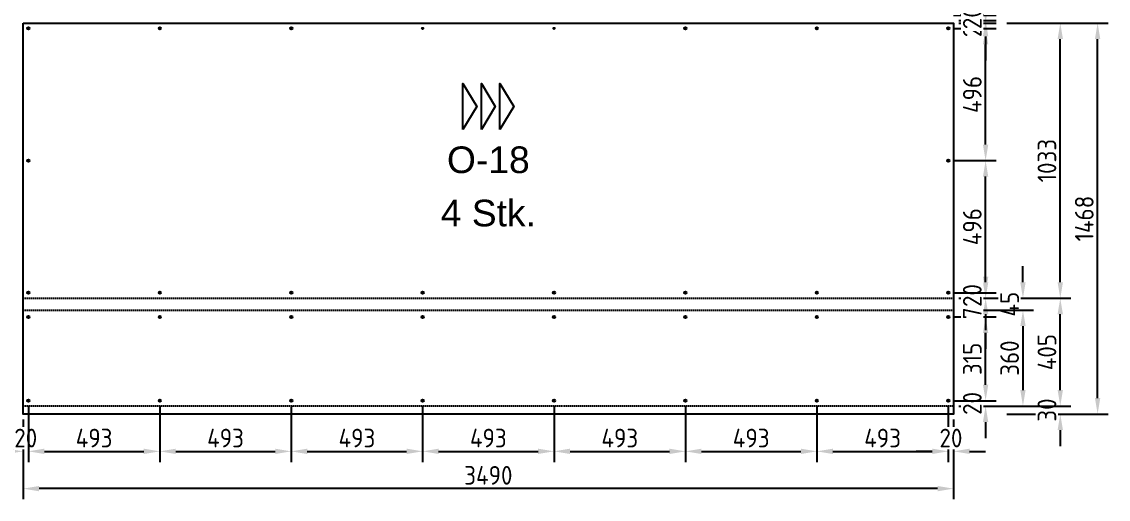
# Model space of a CAD drawing. Header units: millimetres. Extents: x 3800000 to 6300000, y 450000 to 1350000.
# Drawn here: x 4910270 to 4914345, y 1207945 to 1209738 of the extents above; entities that cross this region are included whole.
import ezdxf

# ---------------------------------------------------------------- set-up
doc = ezdxf.new("R2010")
doc.units = ezdxf.units.MM
doc.linetypes.add('Strichliert 5_2.5mm', pattern=[7.5, 5, -2.5])
for name, color, linetype, true_color in [('ANSICHT Paneel Verlegerichtung', 1, 'Continuous', 0xff0000), ('Bohr', 3, 'Continuous', 0x00ff00), ('FERTIGUNG 02 Bemassung Bohrung', 1, 'Continuous', 0xff0000), ('FERTIGUNG 02 Bemassung Geometrie', 212, 'Continuous', 0xcc00cc), ('FERTIGUNG 04 Fräsung Ansichtseite 90°', 1, 'Strichliert 5_2.5mm', 0xff0000), ('FERTIGUNG 04 Fräsung Rückseite 135°', 5, 'Strichliert 5_2.5mm', 0x0000ff), ('FERTIGUNG 04 Fräsung Rückseite 90°', 4, 'Strichliert 5_2.5mm', 0x00ffff), ('Outside', 2, 'Continuous', 0xffff00), ('TXT', 7, 'Continuous', 0xffffff)]:
    doc.layers.add(name, color=color, linetype=linetype, true_color=true_color)
doc.styles.add('Arial Regular', font='arial.ttf')
doc.styles.add('ICC_M1_20', font='')
doc.styles.get('ICC_M1_20').set_extended_font_data('isocp2')
doc.dimstyles.new('ICC_M1_20', dxfattribs={"dimscale": 20, "dimtxt": 3.5, "dimasz": 3, "dimexe": 2, "dimexo": 1, "dimgap": 0.75, "dimtad": 1, "dimtoh": 1, "dimdec": 0, "dimzin": 4, "dimdsep": 46, "dimtxsty": 'ICC_M1_20', "dimcen": 2, "dimadec": 0, "dimazin": 1, "dimtfac": 1, "dimtdec": 4, "dimtix": 1, "dimtofl": 0, "dimtmove": 1, "dimatfit": 3, "dimfxl": 10, "dimfxlon": 1, "dimtfill": 1, "dimtfillclr": 256, "dimtolj": 1, "dimtzin": 1, "dimarcsym": 0})

# ---------------------------------------------------------------- blocks, each defined once
blk = doc.blocks.new('*D219')
at = {"layer": 'Defpoints', "color": 0}
for p in [(4913765, 1209732.7), (4914305, 1209732.7), (4913765, 1208264.7)]:
    blk.add_point(p, dxfattribs=at)
at = {"layer": 'FERTIGUNG 02 Bemassung Geometrie', "color": 0, "lineweight": -2}
for p, q in [((4914105, 1209732.7), (4914345, 1209732.7)), ((4914305, 1208324.7), (4914305, 1209672.7)), ((4914105, 1208264.7), (4914345, 1208264.7))]:
    blk.add_line(p, q, dxfattribs=at)
at = {"layer": 'FERTIGUNG 02 Bemassung Geometrie', "color": 0}
for points in [[(4914315, 1209672.7), (4914295, 1209672.7), (4914305, 1209732.7)], [(4914295, 1208324.7), (4914315, 1208324.7), (4914305, 1208264.7)]]:
    blk.add_solid(points, dxfattribs=at)
at = {"layer": 'FERTIGUNG 02 Bemassung Geometrie', "color": 0, "insert": (4914255, 1208998.7), "char_height": 70, "attachment_point": 5, "rotation": 90, "style": 'ICC_M1_20', "bg_fill": 3, "box_fill_scale": 1.1, "bg_fill_color": 9, "bg_fill_true_color": 13158600, "bg_fill_transparency": 0}
blk.add_mtext('\\A1;1468', dxfattribs=at)
blk = doc.blocks.new('*D222')
at = {"layer": 'Defpoints', "color": 0}
for p in [(4913765, 1208294.7), (4913765, 1208264.7)]:
    blk.add_point(p, dxfattribs=at)
at = {"layer": 'FERTIGUNG 02 Bemassung Geometrie', "color": 0, "lineweight": -2}
for p, q in [((4914165, 1208354.7), (4914165, 1208414.7)), ((4913965, 1208294.7), (4914205, 1208294.7)), ((4913965, 1208264.7), (4914205, 1208264.7)), ((4914165, 1208204.7), (4914165, 1208144.7))]:
    blk.add_line(p, q, dxfattribs=at)
at = {"layer": 'FERTIGUNG 02 Bemassung Geometrie', "color": 0}
for points in [[(4914155, 1208354.7), (4914175, 1208354.7), (4914165, 1208294.7)], [(4914175, 1208204.7), (4914155, 1208204.7), (4914165, 1208264.7)]]:
    blk.add_solid(points, dxfattribs=at)
at = {"layer": 'FERTIGUNG 02 Bemassung Geometrie', "color": 0, "insert": (4914115, 1208279.7), "char_height": 70, "attachment_point": 5, "rotation": 90, "style": 'ICC_M1_20', "bg_fill": 3, "box_fill_scale": 1.1, "bg_fill_color": 9, "bg_fill_true_color": 13158600, "bg_fill_transparency": 0}
blk.add_mtext('\\A1;30', dxfattribs=at)
at = {"layer": 'Defpoints', "color": 0}
blk.add_point((4914165, 1208294.7), dxfattribs=at)
blk = doc.blocks.new('*D223')
at = {"layer": 'Defpoints', "color": 0}
for p in [(4913765, 1208699.7), (4914165, 1208699.7), (4913765, 1208294.7)]:
    blk.add_point(p, dxfattribs=at)
at = {"layer": 'FERTIGUNG 02 Bemassung Geometrie', "color": 0, "lineweight": -2}
for p, q in [((4913965, 1208699.7), (4914205, 1208699.7)), ((4914165, 1208354.7), (4914165, 1208639.7)), ((4913965, 1208294.7), (4914205, 1208294.7))]:
    blk.add_line(p, q, dxfattribs=at)
at = {"layer": 'FERTIGUNG 02 Bemassung Geometrie', "color": 0}
for points in [[(4914175, 1208639.7), (4914155, 1208639.7), (4914165, 1208699.7)], [(4914155, 1208354.7), (4914175, 1208354.7), (4914165, 1208294.7)]]:
    blk.add_solid(points, dxfattribs=at)
at = {"layer": 'FERTIGUNG 02 Bemassung Geometrie', "color": 0, "insert": (4914115, 1208497.2), "char_height": 70, "attachment_point": 5, "rotation": 90, "style": 'ICC_M1_20', "bg_fill": 3, "box_fill_scale": 1.1, "bg_fill_color": 9, "bg_fill_true_color": 13158600, "bg_fill_transparency": 0}
blk.add_mtext('\\A1;405', dxfattribs=at)
blk = doc.blocks.new('*D224')
at = {"layer": 'Defpoints', "color": 0}
for p in [(4913765, 1209732.7), (4914165, 1209732.7), (4913765, 1208699.7)]:
    blk.add_point(p, dxfattribs=at)
at = {"layer": 'FERTIGUNG 02 Bemassung Geometrie', "color": 0, "lineweight": -2}
for p, q in [((4913965, 1209732.7), (4914205, 1209732.7)), ((4914165, 1208759.7), (4914165, 1209672.7)), ((4913965, 1208699.7), (4914205, 1208699.7))]:
    blk.add_line(p, q, dxfattribs=at)
at = {"layer": 'FERTIGUNG 02 Bemassung Geometrie', "color": 0}
for points in [[(4914175, 1209672.7), (4914155, 1209672.7), (4914165, 1209732.7)], [(4914155, 1208759.7), (4914175, 1208759.7), (4914165, 1208699.7)]]:
    blk.add_solid(points, dxfattribs=at)
at = {"layer": 'FERTIGUNG 02 Bemassung Geometrie', "color": 0, "insert": (4914115, 1209216.2), "char_height": 70, "attachment_point": 5, "rotation": 90, "style": 'ICC_M1_20', "bg_fill": 3, "box_fill_scale": 1.1, "bg_fill_color": 9, "bg_fill_true_color": 13158600, "bg_fill_transparency": 0}
blk.add_mtext('\\A1;1033', dxfattribs=at)
blk = doc.blocks.new('*D227')
at = {"layer": 'Defpoints', "color": 0}
for p in [(4913765, 1208699.7), (4913765, 1208654.7)]:
    blk.add_point(p, dxfattribs=at)
at = {"layer": 'FERTIGUNG 02 Bemassung Geometrie', "color": 0, "lineweight": -2}
for p, q in [((4914025, 1208759.7), (4914025, 1208819.7)), ((4913825, 1208699.7), (4914065, 1208699.7)), ((4913825, 1208654.7), (4914065, 1208654.7)), ((4914025, 1208594.7), (4914025, 1208534.7))]:
    blk.add_line(p, q, dxfattribs=at)
at = {"layer": 'FERTIGUNG 02 Bemassung Geometrie', "color": 0}
for points in [[(4914015, 1208759.7), (4914035, 1208759.7), (4914025, 1208699.7)], [(4914035, 1208594.7), (4914015, 1208594.7), (4914025, 1208654.7)]]:
    blk.add_solid(points, dxfattribs=at)
at = {"layer": 'FERTIGUNG 02 Bemassung Geometrie', "color": 0, "insert": (4913975, 1208677.2), "char_height": 70, "attachment_point": 5, "rotation": 90, "style": 'ICC_M1_20', "bg_fill": 3, "box_fill_scale": 1.1, "bg_fill_color": 9, "bg_fill_true_color": 13158600, "bg_fill_transparency": 0}
blk.add_mtext('\\A1;45', dxfattribs=at)
at = {"layer": 'Defpoints', "color": 0}
blk.add_point((4914025, 1208654.7), dxfattribs=at)
blk = doc.blocks.new('*D228')
at = {"layer": 'Defpoints', "color": 0}
for p in [(4913765, 1208654.7), (4913765, 1208294.7), (4914025, 1208294.7)]:
    blk.add_point(p, dxfattribs=at)
at = {"layer": 'FERTIGUNG 02 Bemassung Geometrie', "color": 0, "lineweight": -2}
for p, q in [((4913825, 1208654.7), (4914065, 1208654.7)), ((4914025, 1208594.7), (4914025, 1208354.7)), ((4913825, 1208294.7), (4914065, 1208294.7))]:
    blk.add_line(p, q, dxfattribs=at)
at = {"layer": 'FERTIGUNG 02 Bemassung Geometrie', "color": 0}
for points in [[(4914035, 1208594.7), (4914015, 1208594.7), (4914025, 1208654.7)], [(4914015, 1208354.7), (4914035, 1208354.7), (4914025, 1208294.7)]]:
    blk.add_solid(points, dxfattribs=at)
at = {"layer": 'FERTIGUNG 02 Bemassung Geometrie', "color": 0, "insert": (4913975, 1208474.7), "char_height": 70, "attachment_point": 5, "rotation": 90, "style": 'ICC_M1_20', "bg_fill": 3, "box_fill_scale": 1.1, "bg_fill_color": 9, "bg_fill_true_color": 13158600, "bg_fill_transparency": 0}
blk.add_mtext('\\A1;360', dxfattribs=at)
blk = doc.blocks.new('*D229')
at = {"layer": 'Defpoints', "color": 0}
for p in [(4913745, 1208314.7), (4913765, 1208294.7)]:
    blk.add_point(p, dxfattribs=at)
at = {"layer": 'FERTIGUNG 02 Bemassung Bohrung', "color": 0, "lineweight": -2}
for p, q in [((4913885, 1208374.7), (4913885, 1208434.7)), ((4913765, 1208314.7), (4913925, 1208314.7)), ((4913785, 1208294.7), (4913925, 1208294.7)), ((4913885, 1208234.7), (4913885, 1208174.7))]:
    blk.add_line(p, q, dxfattribs=at)
at = {"layer": 'FERTIGUNG 02 Bemassung Bohrung', "color": 0}
for points in [[(4913875, 1208374.7), (4913895, 1208374.7), (4913885, 1208314.7)], [(4913895, 1208234.7), (4913875, 1208234.7), (4913885, 1208294.7)]]:
    blk.add_solid(points, dxfattribs=at)
at = {"layer": 'FERTIGUNG 02 Bemassung Bohrung', "color": 0, "insert": (4913835, 1208304.7), "char_height": 70, "attachment_point": 5, "rotation": 90, "style": 'ICC_M1_20', "bg_fill": 3, "box_fill_scale": 1.1, "bg_fill_color": 9, "bg_fill_true_color": 13158600, "bg_fill_transparency": 0}
blk.add_mtext('\\A1;20', dxfattribs=at)
at = {"layer": 'Defpoints', "color": 0}
blk.add_point((4913885, 1208314.7), dxfattribs=at)
blk = doc.blocks.new('*D230')
at = {"layer": 'Defpoints', "color": 0}
for p in [(4913745, 1208629.4), (4913885, 1208629.4), (4913745, 1208314.7)]:
    blk.add_point(p, dxfattribs=at)
at = {"layer": 'FERTIGUNG 02 Bemassung Bohrung', "color": 0, "lineweight": -2}
for p, q in [((4913765, 1208629.4), (4913925, 1208629.4)), ((4913885, 1208374.7), (4913885, 1208569.4)), ((4913765, 1208314.7), (4913925, 1208314.7))]:
    blk.add_line(p, q, dxfattribs=at)
at = {"layer": 'FERTIGUNG 02 Bemassung Bohrung', "color": 0}
for points in [[(4913895, 1208569.4), (4913875, 1208569.4), (4913885, 1208629.4)], [(4913875, 1208374.7), (4913895, 1208374.7), (4913885, 1208314.7)]]:
    blk.add_solid(points, dxfattribs=at)
at = {"layer": 'FERTIGUNG 02 Bemassung Bohrung', "color": 0, "insert": (4913835, 1208472), "char_height": 70, "attachment_point": 5, "rotation": 90, "style": 'ICC_M1_20', "bg_fill": 3, "box_fill_scale": 1.1, "bg_fill_color": 9, "bg_fill_true_color": 13158600, "bg_fill_transparency": 0}
blk.add_mtext('\\A1;315', dxfattribs=at)
blk = doc.blocks.new('*D231')
at = {"layer": 'Defpoints', "color": 0}
for p in [(4913765, 1208699.7), (4913745, 1208629.4)]:
    blk.add_point(p, dxfattribs=at)
at = {"layer": 'FERTIGUNG 02 Bemassung Bohrung', "color": 0, "lineweight": -2}
for p, q in [((4913885, 1208759.7), (4913885, 1208819.7)), ((4913785, 1208699.7), (4913925, 1208699.7)), ((4913765, 1208629.4), (4913925, 1208629.4)), ((4913885, 1208569.4), (4913885, 1208509.4))]:
    blk.add_line(p, q, dxfattribs=at)
at = {"layer": 'FERTIGUNG 02 Bemassung Bohrung', "color": 0}
for points in [[(4913875, 1208759.7), (4913895, 1208759.7), (4913885, 1208699.7)], [(4913895, 1208569.4), (4913875, 1208569.4), (4913885, 1208629.4)]]:
    blk.add_solid(points, dxfattribs=at)
at = {"layer": 'FERTIGUNG 02 Bemassung Bohrung', "color": 0, "insert": (4913835, 1208664.5), "char_height": 70, "attachment_point": 5, "rotation": 90, "style": 'ICC_M1_20', "bg_fill": 3, "box_fill_scale": 1.1, "bg_fill_color": 9, "bg_fill_true_color": 13158600, "bg_fill_transparency": 0}
blk.add_mtext('\\A1;70', dxfattribs=at)
at = {"layer": 'Defpoints', "color": 0}
blk.add_point((4913885, 1208699.7), dxfattribs=at)
blk = doc.blocks.new('*D232')
at = {"layer": 'Defpoints', "color": 0}
for p in [(4913745, 1208720), (4913765, 1208699.7)]:
    blk.add_point(p, dxfattribs=at)
at = {"layer": 'FERTIGUNG 02 Bemassung Bohrung', "color": 0, "lineweight": -2}
for p, q in [((4913885, 1208780), (4913885, 1208840)), ((4913765, 1208720), (4913925, 1208720)), ((4913785, 1208699.7), (4913925, 1208699.7)), ((4913885, 1208639.7), (4913885, 1208579.7))]:
    blk.add_line(p, q, dxfattribs=at)
at = {"layer": 'FERTIGUNG 02 Bemassung Bohrung', "color": 0}
for points in [[(4913875, 1208780), (4913895, 1208780), (4913885, 1208720)], [(4913895, 1208639.7), (4913875, 1208639.7), (4913885, 1208699.7)]]:
    blk.add_solid(points, dxfattribs=at)
at = {"layer": 'FERTIGUNG 02 Bemassung Bohrung', "color": 0, "insert": (4913835, 1208709.8), "char_height": 70, "attachment_point": 5, "rotation": 90, "style": 'ICC_M1_20', "bg_fill": 3, "box_fill_scale": 1.1, "bg_fill_color": 9, "bg_fill_true_color": 13158600, "bg_fill_transparency": 0}
blk.add_mtext('\\A1;20', dxfattribs=at)
at = {"layer": 'Defpoints', "color": 0}
blk.add_point((4913885, 1208720), dxfattribs=at)
blk = doc.blocks.new('*D233')
at = {"layer": 'Defpoints', "color": 0}
for p in [(4913745, 1209216.4), (4913885, 1209216.4), (4913745, 1208720)]:
    blk.add_point(p, dxfattribs=at)
at = {"layer": 'FERTIGUNG 02 Bemassung Bohrung', "color": 0, "lineweight": -2}
for p, q in [((4913765, 1209216.4), (4913925, 1209216.4)), ((4913885, 1208780), (4913885, 1209156.4)), ((4913765, 1208720), (4913925, 1208720))]:
    blk.add_line(p, q, dxfattribs=at)
at = {"layer": 'FERTIGUNG 02 Bemassung Bohrung', "color": 0}
for points in [[(4913895, 1209156.4), (4913875, 1209156.4), (4913885, 1209216.4)], [(4913875, 1208780), (4913895, 1208780), (4913885, 1208720)]]:
    blk.add_solid(points, dxfattribs=at)
at = {"layer": 'FERTIGUNG 02 Bemassung Bohrung', "color": 0, "insert": (4913835, 1208968.2), "char_height": 70, "attachment_point": 5, "rotation": 90, "style": 'ICC_M1_20', "bg_fill": 3, "box_fill_scale": 1.1, "bg_fill_color": 9, "bg_fill_true_color": 13158600, "bg_fill_transparency": 0}
blk.add_mtext('\\A1;496', dxfattribs=at)
blk = doc.blocks.new('*D234')
at = {"layer": 'Defpoints', "color": 0}
for p in [(4913745, 1209712.7), (4913885, 1209712.7), (4913745, 1209216.4)]:
    blk.add_point(p, dxfattribs=at)
at = {"layer": 'FERTIGUNG 02 Bemassung Bohrung', "color": 0, "lineweight": -2}
for p, q in [((4913765, 1209712.7), (4913925, 1209712.7)), ((4913885, 1209276.4), (4913885, 1209652.7)), ((4913765, 1209216.4), (4913925, 1209216.4))]:
    blk.add_line(p, q, dxfattribs=at)
at = {"layer": 'FERTIGUNG 02 Bemassung Bohrung', "color": 0}
for points in [[(4913895, 1209652.7), (4913875, 1209652.7), (4913885, 1209712.7)], [(4913875, 1209276.4), (4913895, 1209276.4), (4913885, 1209216.4)]]:
    blk.add_solid(points, dxfattribs=at)
at = {"layer": 'FERTIGUNG 02 Bemassung Bohrung', "color": 0, "insert": (4913835, 1209464.6), "char_height": 70, "attachment_point": 5, "rotation": 90, "style": 'ICC_M1_20', "bg_fill": 3, "box_fill_scale": 1.1, "bg_fill_color": 9, "bg_fill_true_color": 13158600, "bg_fill_transparency": 0}
blk.add_mtext('\\A1;496', dxfattribs=at)
blk = doc.blocks.new('*D235')
at = {"layer": 'Defpoints', "color": 0}
for p in [(4913745, 1209712.7), (4913765, 1209732.7)]:
    blk.add_point(p, dxfattribs=at)
at = {"layer": 'FERTIGUNG 02 Bemassung Bohrung', "color": 0, "lineweight": -2}
for p, q in [((4913885, 1209792.7), (4913885, 1209852.7)), ((4913765, 1209712.7), (4913925, 1209712.7)), ((4913785, 1209732.7), (4913925, 1209732.7)), ((4913885, 1209652.7), (4913885, 1209592.7))]:
    blk.add_line(p, q, dxfattribs=at)
at = {"layer": 'FERTIGUNG 02 Bemassung Bohrung', "color": 0}
for points in [[(4913875, 1209792.7), (4913895, 1209792.7), (4913885, 1209732.7)], [(4913895, 1209652.7), (4913875, 1209652.7), (4913885, 1209712.7)]]:
    blk.add_solid(points, dxfattribs=at)
at = {"layer": 'FERTIGUNG 02 Bemassung Bohrung', "color": 0, "insert": (4913835, 1209722.7), "char_height": 70, "attachment_point": 5, "rotation": 90, "style": 'ICC_M1_20', "bg_fill": 3, "box_fill_scale": 1.1, "bg_fill_color": 9, "bg_fill_true_color": 13158600, "bg_fill_transparency": 0}
blk.add_mtext('\\A1;20', dxfattribs=at)
at = {"layer": 'Defpoints', "color": 0}
blk.add_point((4913885, 1209732.7), dxfattribs=at)
blk = doc.blocks.new('*D236')
at = {"layer": 'Defpoints', "color": 0}
for p in [(4913745, 1209762.7), (4913765, 1209742.7)]:
    blk.add_point(p, dxfattribs=at)
at = {"layer": 'FERTIGUNG 02 Bemassung Bohrung', "color": 0, "lineweight": -2}
for p, q in [((4913885, 1209822.7), (4913885, 1209882.7)), ((4913765, 1209762.7), (4913925, 1209762.7)), ((4913785, 1209742.7), (4913925, 1209742.7)), ((4913885, 1209682.7), (4913885, 1209622.7))]:
    blk.add_line(p, q, dxfattribs=at)
at = {"layer": 'FERTIGUNG 02 Bemassung Bohrung', "color": 0}
for points in [[(4913875, 1209822.7), (4913895, 1209822.7), (4913885, 1209762.7)], [(4913895, 1209682.7), (4913875, 1209682.7), (4913885, 1209742.7)]]:
    blk.add_solid(points, dxfattribs=at)
at = {"layer": 'FERTIGUNG 02 Bemassung Bohrung', "color": 0, "insert": (4913835, 1209752.7), "char_height": 70, "attachment_point": 5, "rotation": 90, "style": 'ICC_M1_20', "bg_fill": 3, "box_fill_scale": 1.1, "bg_fill_color": 9, "bg_fill_true_color": 13158600, "bg_fill_transparency": 0}
blk.add_mtext('\\A1;20', dxfattribs=at)
at = {"layer": 'Defpoints', "color": 0}
blk.add_point((4913885, 1209762.7), dxfattribs=at)
blk = doc.blocks.new('*D245')
at = {"layer": 'Defpoints', "color": 0}
for p in [(4910275, 1208264.7), (4913765, 1208264.7), (4910275, 1207984.7)]:
    blk.add_point(p, dxfattribs=at)
at = {"layer": 'FERTIGUNG 02 Bemassung Geometrie', "color": 0, "lineweight": -2}
for p, q in [((4910275, 1208184.7), (4910275, 1207944.7)), ((4913765, 1208184.7), (4913765, 1207944.7)), ((4913705, 1207984.7), (4910335, 1207984.7))]:
    blk.add_line(p, q, dxfattribs=at)
at = {"layer": 'FERTIGUNG 02 Bemassung Geometrie', "color": 0}
for points in [[(4910335, 1207994.7), (4910335, 1207974.7), (4910275, 1207984.7)], [(4913705, 1207974.7), (4913705, 1207994.7), (4913765, 1207984.7)]]:
    blk.add_solid(points, dxfattribs=at)
at = {"layer": 'FERTIGUNG 02 Bemassung Geometrie', "color": 0, "insert": (4912020, 1208034.7), "char_height": 70, "attachment_point": 5, "style": 'ICC_M1_20', "bg_fill": 3, "box_fill_scale": 1.1, "bg_fill_color": 9, "bg_fill_true_color": 13158600, "bg_fill_transparency": 0}
blk.add_mtext('\\A1;3490', dxfattribs=at)
blk = doc.blocks.new('*D246')
at = {"layer": 'Defpoints', "color": 0}
for p in [(4910295, 1208314.7), (4910275, 1208264.7)]:
    blk.add_point(p, dxfattribs=at)
at = {"layer": 'FERTIGUNG 02 Bemassung Bohrung', "color": 0, "lineweight": -2}
for p, q in [((4910295, 1208294.7), (4910295, 1208084.7)), ((4910275, 1208244.7), (4910275, 1208084.7)), ((4910215, 1208124.7), (4910155, 1208124.7)), ((4910355, 1208124.7), (4910415, 1208124.7))]:
    blk.add_line(p, q, dxfattribs=at)
at = {"layer": 'FERTIGUNG 02 Bemassung Bohrung', "color": 0}
for points in [[(4910215, 1208114.7), (4910215, 1208134.7), (4910275, 1208124.7)], [(4910355, 1208134.7), (4910355, 1208114.7), (4910295, 1208124.7)]]:
    blk.add_solid(points, dxfattribs=at)
at = {"layer": 'FERTIGUNG 02 Bemassung Bohrung', "color": 0, "insert": (4910285, 1208174.7), "char_height": 70, "attachment_point": 5, "style": 'ICC_M1_20', "bg_fill": 3, "box_fill_scale": 1.1, "bg_fill_color": 9, "bg_fill_true_color": 13158600, "bg_fill_transparency": 0}
blk.add_mtext('\\A1;20', dxfattribs=at)
at = {"layer": 'Defpoints', "color": 0}
blk.add_point((4910295, 1208124.7), dxfattribs=at)
blk = doc.blocks.new('*D247')
at = {"layer": 'Defpoints', "color": 0}
for p in [(4910295, 1208314.7), (4910787.9, 1208314.7), (4910787.9, 1208124.7)]:
    blk.add_point(p, dxfattribs=at)
at = {"layer": 'FERTIGUNG 02 Bemassung Bohrung', "color": 0, "lineweight": -2}
for p, q in [((4910295, 1208294.7), (4910295, 1208084.7)), ((4910787.9, 1208294.7), (4910787.9, 1208084.7)), ((4910355, 1208124.7), (4910727.9, 1208124.7))]:
    blk.add_line(p, q, dxfattribs=at)
at = {"layer": 'FERTIGUNG 02 Bemassung Bohrung', "color": 0}
for points in [[(4910355, 1208134.7), (4910355, 1208114.7), (4910295, 1208124.7)], [(4910727.9, 1208114.7), (4910727.9, 1208134.7), (4910787.9, 1208124.7)]]:
    blk.add_solid(points, dxfattribs=at)
at = {"layer": 'FERTIGUNG 02 Bemassung Bohrung', "color": 0, "insert": (4910541.4, 1208174.7), "char_height": 70, "attachment_point": 5, "style": 'ICC_M1_20', "bg_fill": 3, "box_fill_scale": 1.1, "bg_fill_color": 9, "bg_fill_true_color": 13158600, "bg_fill_transparency": 0}
blk.add_mtext('\\A1;493', dxfattribs=at)
blk = doc.blocks.new('*D248')
at = {"layer": 'Defpoints', "color": 0}
for p in [(4910787.9, 1208314.7), (4911280.7, 1208314.7), (4911280.7, 1208124.7)]:
    blk.add_point(p, dxfattribs=at)
at = {"layer": 'FERTIGUNG 02 Bemassung Bohrung', "color": 0, "lineweight": -2}
for p, q in [((4910787.9, 1208294.7), (4910787.9, 1208084.7)), ((4911280.7, 1208294.7), (4911280.7, 1208084.7)), ((4910847.9, 1208124.7), (4911220.7, 1208124.7))]:
    blk.add_line(p, q, dxfattribs=at)
at = {"layer": 'FERTIGUNG 02 Bemassung Bohrung', "color": 0}
for points in [[(4910847.9, 1208134.7), (4910847.9, 1208114.7), (4910787.9, 1208124.7)], [(4911220.7, 1208114.7), (4911220.7, 1208134.7), (4911280.7, 1208124.7)]]:
    blk.add_solid(points, dxfattribs=at)
at = {"layer": 'FERTIGUNG 02 Bemassung Bohrung', "color": 0, "insert": (4911034.3, 1208174.7), "char_height": 70, "attachment_point": 5, "style": 'ICC_M1_20', "bg_fill": 3, "box_fill_scale": 1.1, "bg_fill_color": 9, "bg_fill_true_color": 13158600, "bg_fill_transparency": 0}
blk.add_mtext('\\A1;493', dxfattribs=at)
blk = doc.blocks.new('*D249')
at = {"layer": 'Defpoints', "color": 0}
for p in [(4911280.7, 1208314.7), (4911773.6, 1208314.7), (4911773.6, 1208124.7)]:
    blk.add_point(p, dxfattribs=at)
at = {"layer": 'FERTIGUNG 02 Bemassung Bohrung', "color": 0, "lineweight": -2}
for p, q in [((4911280.7, 1208294.7), (4911280.7, 1208084.7)), ((4911773.6, 1208294.7), (4911773.6, 1208084.7)), ((4911340.7, 1208124.7), (4911713.6, 1208124.7))]:
    blk.add_line(p, q, dxfattribs=at)
at = {"layer": 'FERTIGUNG 02 Bemassung Bohrung', "color": 0}
for points in [[(4911340.7, 1208134.7), (4911340.7, 1208114.7), (4911280.7, 1208124.7)], [(4911713.6, 1208114.7), (4911713.6, 1208134.7), (4911773.6, 1208124.7)]]:
    blk.add_solid(points, dxfattribs=at)
at = {"layer": 'FERTIGUNG 02 Bemassung Bohrung', "color": 0, "insert": (4911527.1, 1208174.7), "char_height": 70, "attachment_point": 5, "style": 'ICC_M1_20', "bg_fill": 3, "box_fill_scale": 1.1, "bg_fill_color": 9, "bg_fill_true_color": 13158600, "bg_fill_transparency": 0}
blk.add_mtext('\\A1;493', dxfattribs=at)
blk = doc.blocks.new('*D250')
at = {"layer": 'Defpoints', "color": 0}
for p in [(4911773.6, 1208314.7), (4912266.4, 1208314.7), (4912266.4, 1208124.7)]:
    blk.add_point(p, dxfattribs=at)
at = {"layer": 'FERTIGUNG 02 Bemassung Bohrung', "color": 0, "lineweight": -2}
for p, q in [((4911773.6, 1208294.7), (4911773.6, 1208084.7)), ((4912266.4, 1208294.7), (4912266.4, 1208084.7)), ((4911833.6, 1208124.7), (4912206.4, 1208124.7))]:
    blk.add_line(p, q, dxfattribs=at)
at = {"layer": 'FERTIGUNG 02 Bemassung Bohrung', "color": 0}
for points in [[(4911833.6, 1208134.7), (4911833.6, 1208114.7), (4911773.6, 1208124.7)], [(4912206.4, 1208114.7), (4912206.4, 1208134.7), (4912266.4, 1208124.7)]]:
    blk.add_solid(points, dxfattribs=at)
at = {"layer": 'FERTIGUNG 02 Bemassung Bohrung', "color": 0, "insert": (4912020, 1208174.7), "char_height": 70, "attachment_point": 5, "style": 'ICC_M1_20', "bg_fill": 3, "box_fill_scale": 1.1, "bg_fill_color": 9, "bg_fill_true_color": 13158600, "bg_fill_transparency": 0}
blk.add_mtext('\\A1;493', dxfattribs=at)
blk = doc.blocks.new('*D251')
at = {"layer": 'Defpoints', "color": 0}
for p in [(4912266.4, 1208314.7), (4912759.3, 1208314.7), (4912759.3, 1208124.7)]:
    blk.add_point(p, dxfattribs=at)
at = {"layer": 'FERTIGUNG 02 Bemassung Bohrung', "color": 0, "lineweight": -2}
for p, q in [((4912266.4, 1208294.7), (4912266.4, 1208084.7)), ((4912759.3, 1208294.7), (4912759.3, 1208084.7)), ((4912326.4, 1208124.7), (4912699.3, 1208124.7))]:
    blk.add_line(p, q, dxfattribs=at)
at = {"layer": 'FERTIGUNG 02 Bemassung Bohrung', "color": 0}
for points in [[(4912326.4, 1208134.7), (4912326.4, 1208114.7), (4912266.4, 1208124.7)], [(4912699.3, 1208114.7), (4912699.3, 1208134.7), (4912759.3, 1208124.7)]]:
    blk.add_solid(points, dxfattribs=at)
at = {"layer": 'FERTIGUNG 02 Bemassung Bohrung', "color": 0, "insert": (4912512.9, 1208174.7), "char_height": 70, "attachment_point": 5, "style": 'ICC_M1_20', "bg_fill": 3, "box_fill_scale": 1.1, "bg_fill_color": 9, "bg_fill_true_color": 13158600, "bg_fill_transparency": 0}
blk.add_mtext('\\A1;493', dxfattribs=at)
blk = doc.blocks.new('*D252')
at = {"layer": 'Defpoints', "color": 0}
for p in [(4912759.3, 1208314.7), (4913252.1, 1208314.7), (4913252.1, 1208124.7)]:
    blk.add_point(p, dxfattribs=at)
at = {"layer": 'FERTIGUNG 02 Bemassung Bohrung', "color": 0, "lineweight": -2}
for p, q in [((4912759.3, 1208294.7), (4912759.3, 1208084.7)), ((4913252.1, 1208294.7), (4913252.1, 1208084.7)), ((4912819.3, 1208124.7), (4913192.1, 1208124.7))]:
    blk.add_line(p, q, dxfattribs=at)
at = {"layer": 'FERTIGUNG 02 Bemassung Bohrung', "color": 0}
for points in [[(4912819.3, 1208134.7), (4912819.3, 1208114.7), (4912759.3, 1208124.7)], [(4913192.1, 1208114.7), (4913192.1, 1208134.7), (4913252.1, 1208124.7)]]:
    blk.add_solid(points, dxfattribs=at)
at = {"layer": 'FERTIGUNG 02 Bemassung Bohrung', "color": 0, "insert": (4913005.7, 1208174.7), "char_height": 70, "attachment_point": 5, "style": 'ICC_M1_20', "bg_fill": 3, "box_fill_scale": 1.1, "bg_fill_color": 9, "bg_fill_true_color": 13158600, "bg_fill_transparency": 0}
blk.add_mtext('\\A1;493', dxfattribs=at)
blk = doc.blocks.new('*D253')
at = {"layer": 'Defpoints', "color": 0}
for p in [(4913252.1, 1208314.7), (4913745, 1208314.7), (4913745, 1208124.7)]:
    blk.add_point(p, dxfattribs=at)
at = {"layer": 'FERTIGUNG 02 Bemassung Bohrung', "color": 0, "lineweight": -2}
for p, q in [((4913252.1, 1208294.7), (4913252.1, 1208084.7)), ((4913745, 1208294.7), (4913745, 1208084.7)), ((4913312.1, 1208124.7), (4913685, 1208124.7))]:
    blk.add_line(p, q, dxfattribs=at)
at = {"layer": 'FERTIGUNG 02 Bemassung Bohrung', "color": 0}
for points in [[(4913312.1, 1208134.7), (4913312.1, 1208114.7), (4913252.1, 1208124.7)], [(4913685, 1208114.7), (4913685, 1208134.7), (4913745, 1208124.7)]]:
    blk.add_solid(points, dxfattribs=at)
at = {"layer": 'FERTIGUNG 02 Bemassung Bohrung', "color": 0, "insert": (4913498.6, 1208174.7), "char_height": 70, "attachment_point": 5, "style": 'ICC_M1_20', "bg_fill": 3, "box_fill_scale": 1.1, "bg_fill_color": 9, "bg_fill_true_color": 13158600, "bg_fill_transparency": 0}
blk.add_mtext('\\A1;493', dxfattribs=at)
blk = doc.blocks.new('*D254')
at = {"layer": 'Defpoints', "color": 0}
for p in [(4913745, 1208314.7), (4913765, 1208264.7)]:
    blk.add_point(p, dxfattribs=at)
at = {"layer": 'FERTIGUNG 02 Bemassung Bohrung', "color": 0, "lineweight": -2}
for p, q in [((4913745, 1208294.7), (4913745, 1208084.7)), ((4913765, 1208244.7), (4913765, 1208084.7)), ((4913685, 1208124.7), (4913625, 1208124.7)), ((4913825, 1208124.7), (4913885, 1208124.7))]:
    blk.add_line(p, q, dxfattribs=at)
at = {"layer": 'FERTIGUNG 02 Bemassung Bohrung', "color": 0}
for points in [[(4913685, 1208114.7), (4913685, 1208134.7), (4913745, 1208124.7)], [(4913825, 1208134.7), (4913825, 1208114.7), (4913765, 1208124.7)]]:
    blk.add_solid(points, dxfattribs=at)
at = {"layer": 'FERTIGUNG 02 Bemassung Bohrung', "color": 0, "insert": (4913755, 1208174.7), "char_height": 70, "attachment_point": 5, "style": 'ICC_M1_20', "bg_fill": 3, "box_fill_scale": 1.1, "bg_fill_color": 9, "bg_fill_true_color": 13158600, "bg_fill_transparency": 0}
blk.add_mtext('\\A1;20', dxfattribs=at)
at = {"layer": 'Defpoints', "color": 0}
blk.add_point((4913765, 1208124.7), dxfattribs=at)

msp = doc.modelspace()

# ---------------------------------------------------------------- linework, layer by layer
at = {"layer": 'ANSICHT Paneel Verlegerichtung'}
for points in [[(4911924.5, 1209332.7), (4911924.5, 1209506.3), (4911976.6, 1209419.5)], [(4911994, 1209332.7), (4911994, 1209506.3), (4912046, 1209419.5)], [(4912063.4, 1209332.7), (4912063.4, 1209506.3), (4912115.5, 1209419.5)]]:
    msp.add_lwpolyline(points, close=True, dxfattribs=at)
at = {"layer": 'Bohr', "linetype": 'ByBlock', "lineweight": -2}
for centre, radius in [((4910295, 1209712.7), 4.25), ((4910787.9, 1209712.7), 4.25), ((4911280.7, 1209712.7), 4.25), ((4911773.6, 1209712.7), 2.55), ((4912266.4, 1209712.7), 2.55), ((4912759.3, 1209712.7), 4.25), ((4913252.1, 1209712.7), 4.25), ((4913745, 1209712.7), 4.25), ((4910295, 1209216.4), 4.25), ((4913745, 1209216.4), 4.25), ((4910295, 1208720), 4.25), ((4910787.9, 1208720), 4.25), ((4911280.7, 1208720), 4.25), ((4911773.6, 1208720), 4.25), ((4912266.4, 1208720), 4.25), ((4912759.3, 1208720), 4.25), ((4913252.1, 1208720), 4.25), ((4913745, 1208720), 4.25), ((4910295, 1208629.4), 4.25), ((4910787.9, 1208629.4), 4.25), ((4911280.7, 1208629.4), 4.25), ((4911773.6, 1208629.4), 4.25), ((4912266.4, 1208629.4), 4.25), ((4912759.3, 1208629.4), 4.25), ((4913252.1, 1208629.4), 4.25), ((4913745, 1208629.4), 4.25), ((4910295, 1208314.7), 4.25), ((4910787.9, 1208314.7), 4.25), ((4911280.7, 1208314.7), 4.25), ((4911773.6, 1208314.7), 4.25), ((4912266.4, 1208314.7), 4.25), ((4912759.3, 1208314.7), 4.25), ((4913252.1, 1208314.7), 4.25), ((4913745, 1208314.7), 4.25)]:
    msp.add_circle(centre, radius, dxfattribs=at)
at = {"layer": 'FERTIGUNG 04 Fräsung Ansichtseite 90°'}
msp.add_line((4910275, 1208654.7), (4913765, 1208654.7), dxfattribs=at)
at = {"layer": 'FERTIGUNG 04 Fräsung Rückseite 135°'}
msp.add_line((4910275, 1208699.7), (4913765, 1208699.7), dxfattribs=at)
at = {"layer": 'FERTIGUNG 04 Fräsung Rückseite 90°'}
msp.add_line((4913765, 1208294.7), (4910275, 1208294.7), dxfattribs=at)
at = {"layer": 'Outside', "linetype": 'ByBlock', "lineweight": -2}
msp.add_lwpolyline([(4910275, 1209732.7), (4913765, 1209732.7), (4913765, 1208264.7), (4910275, 1208264.7)], close=True, dxfattribs=at)

# ---------------------------------------------------------------- texts
at = {"layer": 'TXT', "char_height": 100, "attachment_point": 5, "style": 'Arial Regular'}
for s, insert, width in [('O-18', (4912020, 1209218.7), 793.478), ('4 Stk.', (4912020, 1209018.7), 883.696)]:
    msp.add_mtext(s, dxfattribs=dict(at, insert=insert, width=width))

# ---------------------------------------------------------------- next in the draw order: dimensions: what is measured, and where the dimension line sits
at = {"layer": 'FERTIGUNG 02 Bemassung Geometrie'}
dim = msp.add_linear_dim(base=(4914305, 1209732.7), p1=(4913765, 1208264.7), p2=(4913765, 1209732.7), angle=90, text='1468', dimstyle='ICC_M1_20', override={"dimscale": 20, "dimtih": 0, "dimtoh": 0, "dimlfac": 1, "dimzin": 1, "dimsah": 0, "dimtzin": 4}, dxfattribs=at)
dim.commit()
dim.dimension.update_dxf_attribs({"geometry": '*D219', "text_midpoint": (4914255, 1208998.7)})

# ---------------------------------------------------------------- next in the draw order: dimensions: what is measured, and where the dimension line sits
dim = msp.add_linear_dim(base=(4914165, 1208294.7), p1=(4913765, 1208264.7), p2=(4913765, 1208294.7), angle=90, text='30', dimstyle='ICC_M1_20', override={"dimscale": 20, "dimtih": 0, "dimtoh": 0, "dimlfac": 1, "dimzin": 1, "dimsah": 0, "dimtzin": 4}, dxfattribs=at)
dim.commit()
dim.dimension.update_dxf_attribs({"geometry": '*D222', "text_midpoint": (4914115, 1208279.7)})

# ---------------------------------------------------------------- next in the draw order: dimensions: what is measured, and where the dimension line sits
dim = msp.add_linear_dim(base=(4914165, 1208699.7), p1=(4913765, 1208294.7), p2=(4913765, 1208699.7), angle=90, text='405', dimstyle='ICC_M1_20', override={"dimscale": 20, "dimtih": 0, "dimtoh": 0, "dimlfac": 1, "dimzin": 1, "dimsah": 0, "dimtzin": 4}, dxfattribs=at)
dim.commit()
dim.dimension.update_dxf_attribs({"geometry": '*D223', "text_midpoint": (4914115, 1208497.2)})

# ---------------------------------------------------------------- next in the draw order: dimensions: what is measured, and where the dimension line sits
dim = msp.add_linear_dim(base=(4914165, 1209732.7), p1=(4913765, 1208699.7), p2=(4913765, 1209732.7), angle=90, text='1033', dimstyle='ICC_M1_20', override={"dimscale": 20, "dimtih": 0, "dimtoh": 0, "dimlfac": 1, "dimzin": 1, "dimsah": 0, "dimtzin": 4}, dxfattribs=at)
dim.commit()
dim.dimension.update_dxf_attribs({"geometry": '*D224', "text_midpoint": (4914115, 1209216.2)})

# ---------------------------------------------------------------- next in the draw order: dimensions: what is measured, and where the dimension line sits
dim = msp.add_linear_dim(base=(4914025, 1208654.7), p1=(4913765, 1208699.7), p2=(4913765, 1208654.7), angle=90, text='45', dimstyle='ICC_M1_20', override={"dimscale": 20, "dimtih": 0, "dimtoh": 0, "dimlfac": 1, "dimzin": 1, "dimsah": 0, "dimtzin": 4}, dxfattribs=at)
dim.commit()
dim.dimension.update_dxf_attribs({"geometry": '*D227', "text_midpoint": (4913975, 1208677.2)})

# ---------------------------------------------------------------- next in the draw order: dimensions: what is measured, and where the dimension line sits
dim = msp.add_linear_dim(base=(4914025, 1208294.7), p1=(4913765, 1208654.7), p2=(4913765, 1208294.7), angle=90, text='360', dimstyle='ICC_M1_20', override={"dimscale": 20, "dimtih": 0, "dimtoh": 0, "dimlfac": 1, "dimzin": 1, "dimsah": 0, "dimtzin": 4}, dxfattribs=at)
dim.commit()
dim.dimension.update_dxf_attribs({"geometry": '*D228', "text_midpoint": (4913975, 1208474.7)})

# ---------------------------------------------------------------- next in the draw order: dimensions: what is measured, and where the dimension line sits
at = {"layer": 'FERTIGUNG 02 Bemassung Bohrung'}
dim = msp.add_linear_dim(base=(4913885, 1208314.7), p1=(4913765, 1208294.7), p2=(4913745, 1208314.7), angle=90, text='20', dimstyle='ICC_M1_20', override={"dimscale": 20, "dimtih": 0, "dimtoh": 0, "dimlfac": 1, "dimzin": 1, "dimsah": 0, "dimtzin": 4}, dxfattribs=at)
dim.commit()
dim.dimension.update_dxf_attribs({"geometry": '*D229', "text_midpoint": (4913835, 1208304.7)})

# ---------------------------------------------------------------- next in the draw order: dimensions: what is measured, and where the dimension line sits
dim = msp.add_linear_dim(base=(4913885, 1208629.4), p1=(4913745, 1208314.7), p2=(4913745, 1208629.4), angle=90, text='315', dimstyle='ICC_M1_20', override={"dimscale": 20, "dimtih": 0, "dimtoh": 0, "dimlfac": 1, "dimzin": 1, "dimsah": 0, "dimtzin": 4}, dxfattribs=at)
dim.commit()
dim.dimension.update_dxf_attribs({"geometry": '*D230', "text_midpoint": (4913835, 1208472)})
at = {"layer": 'FERTIGUNG 02 Bemassung Geometrie'}
dim = msp.add_linear_dim(base=(4910275, 1207984.7), p1=(4913765, 1208264.7), p2=(4910275, 1208264.7), text='3490', dimstyle='ICC_M1_20', override={"dimscale": 20, "dimtih": 0, "dimtoh": 0, "dimlfac": 1, "dimzin": 1, "dimsah": 0, "dimtzin": 4}, dxfattribs=at)
dim.commit()
dim.dimension.update_dxf_attribs({"geometry": '*D245', "text_midpoint": (4912020, 1208034.7)})

# ---------------------------------------------------------------- next in the draw order: dimensions: what is measured, and where the dimension line sits
at = {"layer": 'FERTIGUNG 02 Bemassung Bohrung'}
dim = msp.add_linear_dim(base=(4913885, 1208699.7), p1=(4913745, 1208629.4), p2=(4913765, 1208699.7), angle=90, text='70', dimstyle='ICC_M1_20', override={"dimscale": 20, "dimtih": 0, "dimtoh": 0, "dimlfac": 1, "dimzin": 1, "dimsah": 0, "dimtzin": 4}, dxfattribs=at)
dim.commit()
dim.dimension.update_dxf_attribs({"geometry": '*D231', "text_midpoint": (4913835, 1208664.5)})
dim = msp.add_linear_dim(base=(4910295, 1208124.7), p1=(4910275, 1208264.7), p2=(4910295, 1208314.7), text='20', dimstyle='ICC_M1_20', override={"dimscale": 20, "dimtih": 0, "dimtoh": 0, "dimlfac": 1, "dimzin": 1, "dimsah": 0, "dimtzin": 4}, dxfattribs=at)
dim.commit()
dim.dimension.update_dxf_attribs({"geometry": '*D246', "text_midpoint": (4910285, 1208174.7)})

# ---------------------------------------------------------------- next in the draw order: dimensions: what is measured, and where the dimension line sits
dim = msp.add_linear_dim(base=(4913885, 1208720), p1=(4913765, 1208699.7), p2=(4913745, 1208720), angle=90, text='20', dimstyle='ICC_M1_20', override={"dimscale": 20, "dimtih": 0, "dimtoh": 0, "dimlfac": 1, "dimzin": 1, "dimsah": 0, "dimtzin": 4}, dxfattribs=at)
dim.commit()
dim.dimension.update_dxf_attribs({"geometry": '*D232', "text_midpoint": (4913835, 1208709.8)})
dim = msp.add_linear_dim(base=(4910787.9, 1208124.7), p1=(4910295, 1208314.7), p2=(4910787.9, 1208314.7), text='493', dimstyle='ICC_M1_20', override={"dimscale": 20, "dimtih": 0, "dimtoh": 0, "dimlfac": 1, "dimzin": 1, "dimsah": 0, "dimtzin": 4}, dxfattribs=at)
dim.commit()
dim.dimension.update_dxf_attribs({"geometry": '*D247', "text_midpoint": (4910541.4, 1208174.7)})

# ---------------------------------------------------------------- next in the draw order: dimensions: what is measured, and where the dimension line sits
dim = msp.add_linear_dim(base=(4913885, 1209216.4), p1=(4913745, 1208720), p2=(4913745, 1209216.4), angle=90, text='496', dimstyle='ICC_M1_20', override={"dimscale": 20, "dimtih": 0, "dimtoh": 0, "dimlfac": 1, "dimzin": 1, "dimsah": 0, "dimtzin": 4}, dxfattribs=at)
dim.commit()
dim.dimension.update_dxf_attribs({"geometry": '*D233', "text_midpoint": (4913835, 1208968.2)})
dim = msp.add_linear_dim(base=(4911280.7, 1208124.7), p1=(4910787.9, 1208314.7), p2=(4911280.7, 1208314.7), text='493', dimstyle='ICC_M1_20', override={"dimscale": 20, "dimtih": 0, "dimtoh": 0, "dimlfac": 1, "dimzin": 1, "dimsah": 0, "dimtzin": 4}, dxfattribs=at)
dim.commit()
dim.dimension.update_dxf_attribs({"geometry": '*D248', "text_midpoint": (4911034.3, 1208174.7)})

# ---------------------------------------------------------------- next in the draw order: dimensions: what is measured, and where the dimension line sits
dim = msp.add_linear_dim(base=(4913885, 1209712.7), p1=(4913745, 1209216.4), p2=(4913745, 1209712.7), angle=90, text='496', dimstyle='ICC_M1_20', override={"dimscale": 20, "dimtih": 0, "dimtoh": 0, "dimlfac": 1, "dimzin": 1, "dimsah": 0, "dimtzin": 4}, dxfattribs=at)
dim.commit()
dim.dimension.update_dxf_attribs({"geometry": '*D234', "text_midpoint": (4913835, 1209464.6)})
dim = msp.add_linear_dim(base=(4911773.6, 1208124.7), p1=(4911280.7, 1208314.7), p2=(4911773.6, 1208314.7), text='493', dimstyle='ICC_M1_20', override={"dimscale": 20, "dimtih": 0, "dimtoh": 0, "dimlfac": 1, "dimzin": 1, "dimsah": 0, "dimtzin": 4}, dxfattribs=at)
dim.commit()
dim.dimension.update_dxf_attribs({"geometry": '*D249', "text_midpoint": (4911527.1, 1208174.7)})

# ---------------------------------------------------------------- next in the draw order: dimensions: what is measured, and where the dimension line sits
dim = msp.add_linear_dim(base=(4913885, 1209732.7), p1=(4913745, 1209712.7), p2=(4913765, 1209732.7), angle=90, text='20', dimstyle='ICC_M1_20', override={"dimscale": 20, "dimtih": 0, "dimtoh": 0, "dimlfac": 1, "dimzin": 1, "dimsah": 0, "dimtzin": 4}, dxfattribs=at)
dim.commit()
dim.dimension.update_dxf_attribs({"geometry": '*D235', "text_midpoint": (4913835, 1209722.7)})
dim = msp.add_linear_dim(base=(4912266.4, 1208124.7), p1=(4911773.6, 1208314.7), p2=(4912266.4, 1208314.7), text='493', dimstyle='ICC_M1_20', override={"dimscale": 20, "dimtih": 0, "dimtoh": 0, "dimlfac": 1, "dimzin": 1, "dimsah": 0, "dimtzin": 4}, dxfattribs=at)
dim.commit()
dim.dimension.update_dxf_attribs({"geometry": '*D250', "text_midpoint": (4912020, 1208174.7)})

# ---------------------------------------------------------------- next in the draw order: dimensions: what is measured, and where the dimension line sits
dim = msp.add_linear_dim(base=(4913885, 1209762.7), p1=(4913765, 1209742.7), p2=(4913745, 1209762.7), angle=90, text='20', dimstyle='ICC_M1_20', override={"dimscale": 20, "dimtih": 0, "dimtoh": 0, "dimlfac": 1, "dimzin": 1, "dimsah": 0, "dimtzin": 4}, dxfattribs=at)
dim.commit()
dim.dimension.update_dxf_attribs({"geometry": '*D236', "text_midpoint": (4913835, 1209752.7)})
dim = msp.add_linear_dim(base=(4912759.3, 1208124.7), p1=(4912266.4, 1208314.7), p2=(4912759.3, 1208314.7), text='493', dimstyle='ICC_M1_20', override={"dimscale": 20, "dimtih": 0, "dimtoh": 0, "dimlfac": 1, "dimzin": 1, "dimsah": 0, "dimtzin": 4}, dxfattribs=at)
dim.commit()
dim.dimension.update_dxf_attribs({"geometry": '*D251', "text_midpoint": (4912512.9, 1208174.7)})

# ---------------------------------------------------------------- next in the draw order: dimensions: what is measured, and where the dimension line sits
dim = msp.add_linear_dim(base=(4913252.1, 1208124.7), p1=(4912759.3, 1208314.7), p2=(4913252.1, 1208314.7), text='493', dimstyle='ICC_M1_20', override={"dimscale": 20, "dimtih": 0, "dimtoh": 0, "dimlfac": 1, "dimzin": 1, "dimsah": 0, "dimtzin": 4}, dxfattribs=at)
dim.commit()
dim.dimension.update_dxf_attribs({"geometry": '*D252', "text_midpoint": (4913005.7, 1208174.7)})

# ---------------------------------------------------------------- next in the draw order: dimensions: what is measured, and where the dimension line sits
dim = msp.add_linear_dim(base=(4913745, 1208124.7), p1=(4913252.1, 1208314.7), p2=(4913745, 1208314.7), text='493', dimstyle='ICC_M1_20', override={"dimscale": 20, "dimtih": 0, "dimtoh": 0, "dimlfac": 1, "dimzin": 1, "dimsah": 0, "dimtzin": 4}, dxfattribs=at)
dim.commit()
dim.dimension.update_dxf_attribs({"geometry": '*D253', "text_midpoint": (4913498.6, 1208174.7)})

# ---------------------------------------------------------------- next in the draw order: dimensions: what is measured, and where the dimension line sits
dim = msp.add_linear_dim(base=(4913765, 1208124.7), p1=(4913745, 1208314.7), p2=(4913765, 1208264.7), text='20', dimstyle='ICC_M1_20', override={"dimscale": 20, "dimtih": 0, "dimtoh": 0, "dimlfac": 1, "dimzin": 1, "dimsah": 0, "dimtzin": 4}, dxfattribs=at)
dim.commit()
dim.dimension.update_dxf_attribs({"geometry": '*D254', "text_midpoint": (4913755, 1208174.7)})

doc.saveas('drawing.dxf')
